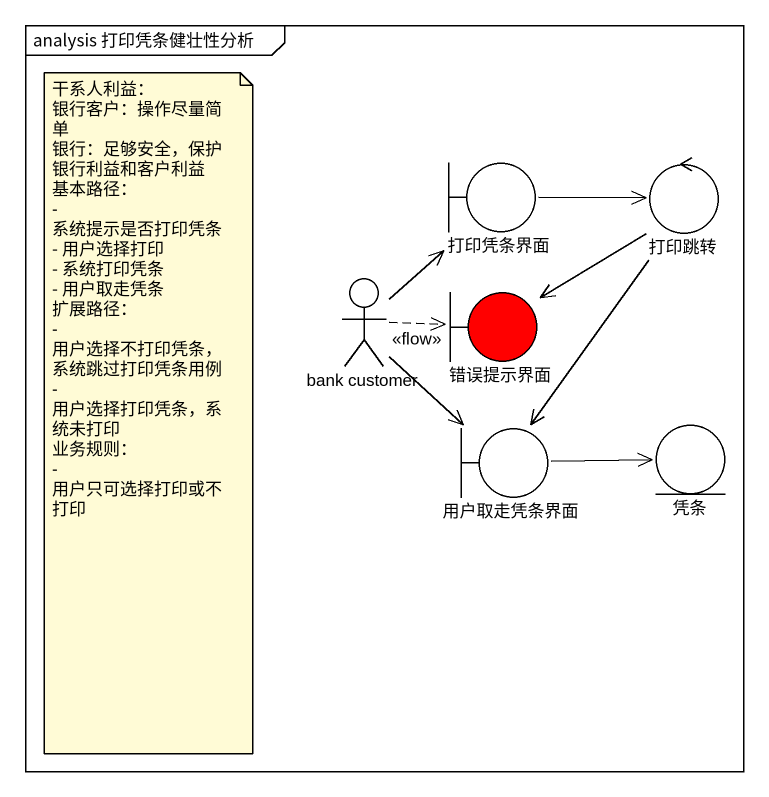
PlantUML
@startuml
mainframe analysis 打印凭条健壮性分析
boundary 打印凭条界面
control 打印跳转
actor "bank customer" as bank_customer
boundary 错误提示界面 #FF0000
boundary 用户取走凭条界面
entity 凭条
打印凭条界面 -right-> 打印跳转
打印跳转 --> 错误提示界面
打印跳转 --> 用户取走凭条界面
bank_customer -up-> 打印凭条界面
bank_customer .right.> 错误提示界面 : <<flow>>
bank_customer --> 用户取走凭条界面
用户取走凭条界面 -right-> 凭条
note as N1
  干系人利益：
  银行客户：操作尽量简单
  银行：足够安全，保护银行利益和客户利益
  基本路径：
  - 系统提示是否打印凭条
  - 用户选择打印
  - 系统打印凭条
  - 用户取走凭条
  扩展路径：
  - 用户选择不打印凭条，系统跳过打印凭条用例
  - 用户选择打印凭条，系统未打印
  业务规则：
  - 用户只可选择打印或不打印
end note
@enduml
